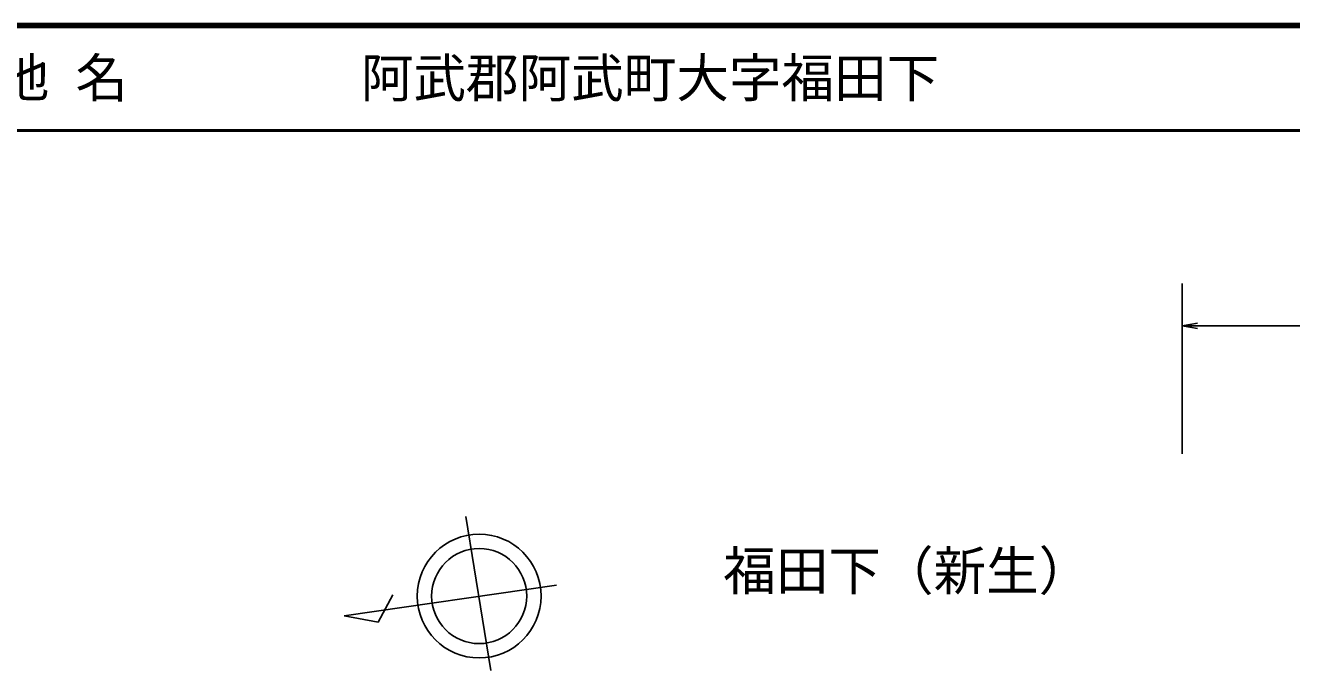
# Model space of a CAD drawing. Units: millimetres, scale not verified. Extents: x 40000 to 680000, y 20000 to 380000.
# Drawn here: x 373105 to 493553, y 318637 to 380000 of the extents above; entities that cross this region are included whole.
import ezdxf
from ezdxf.enums import TextEntityAlignment as Align

# ---------------------------------------------------------------- set-up
doc = ezdxf.new("R2010")
doc.units = ezdxf.units.MM
doc.header["$LTSCALE"] = 1000
doc.layers.add('M-BMK-HTXT', color=7, linetype='Continuous')
doc.layers.add('M-TTL-TXT', color=7, linetype='Continuous')
for name, color, linetype, lineweight in [('M-BMK-SRVR', 3, 'Continuous', 25), ('M-STR-STR3', 7, 'Continuous', 25), ('M-TTL', 2, 'Continuous', 140), ('M-TTL-LINE', 7, 'Continuous', 50)]:
    doc.layers.add(name, color=color, linetype=linetype, lineweight=lineweight)
doc.styles.add('ＭＳ ゴシック', font='')
doc.styles.get('ＭＳ ゴシック').set_extended_font_data('MS Gothic')

# ---------------------------------------------------------------- blocks, each defined once
blk = doc.blocks.new('open_arrow')
at = {"color": 0, "linetype": 'Continuous', "lineweight": -2}
blk.add_lwpolyline([(7.5, 1.25), (0, 0), (7.5, -1.25)], dxfattribs=at)

msp = doc.modelspace()

# ---------------------------------------------------------------- linework, layer by layer
at = {"layer": 'M-BMK-SRVR'}
for p, q in [((417378, 318637), (415013, 333291)), ((423616, 326764), (403423, 323851)), ((406659, 323248), (408060, 325855)), ((403423, 323851), (406659, 323248))]:
    msp.add_line(p, q, dxfattribs=at)
for radius in [5885, 4520]:
    msp.add_circle((416273, 325732), radius, dxfattribs=at)
at = {"layer": 'M-STR-STR3'}
for p, q in [((483133, 339251), (483133, 355442)), ((571738, 351425), (483133, 351425))]:
    msp.add_line(p, q, dxfattribs=at)
at = {"layer": 'M-TTL'}
msp.add_line((680000, 380000), (40000, 380000), dxfattribs=at)
at = {"layer": 'M-TTL-LINE'}
msp.add_line((40000, 370000), (680000, 370000), dxfattribs=at)

# ---------------------------------------------------------------- block references
at = {"layer": 'M-STR-STR3', "xscale": 193, "yscale": 193}
msp.add_blockref('open_arrow', (483133, 351425), dxfattribs=at)

# ---------------------------------------------------------------- texts
at = {"layer": 'M-BMK-HTXT', "style": 'ＭＳ ゴシック'}
msp.add_text('福田下（新生）', height=3666, dxfattribs=at).set_placement((439490, 328134), align=Align.MIDDLE_LEFT)
at = {"layer": 'M-TTL-TXT', "style": 'ＭＳ ゴシック'}
for s, p in [('地 名', (370380, 375000)), ('阿武郡阿武町大字福田下', (405024, 375000))]:
    msp.add_text(s, height=3666, dxfattribs=at).set_placement(p, align=Align.MIDDLE_LEFT)

doc.saveas('drawing.dxf')
